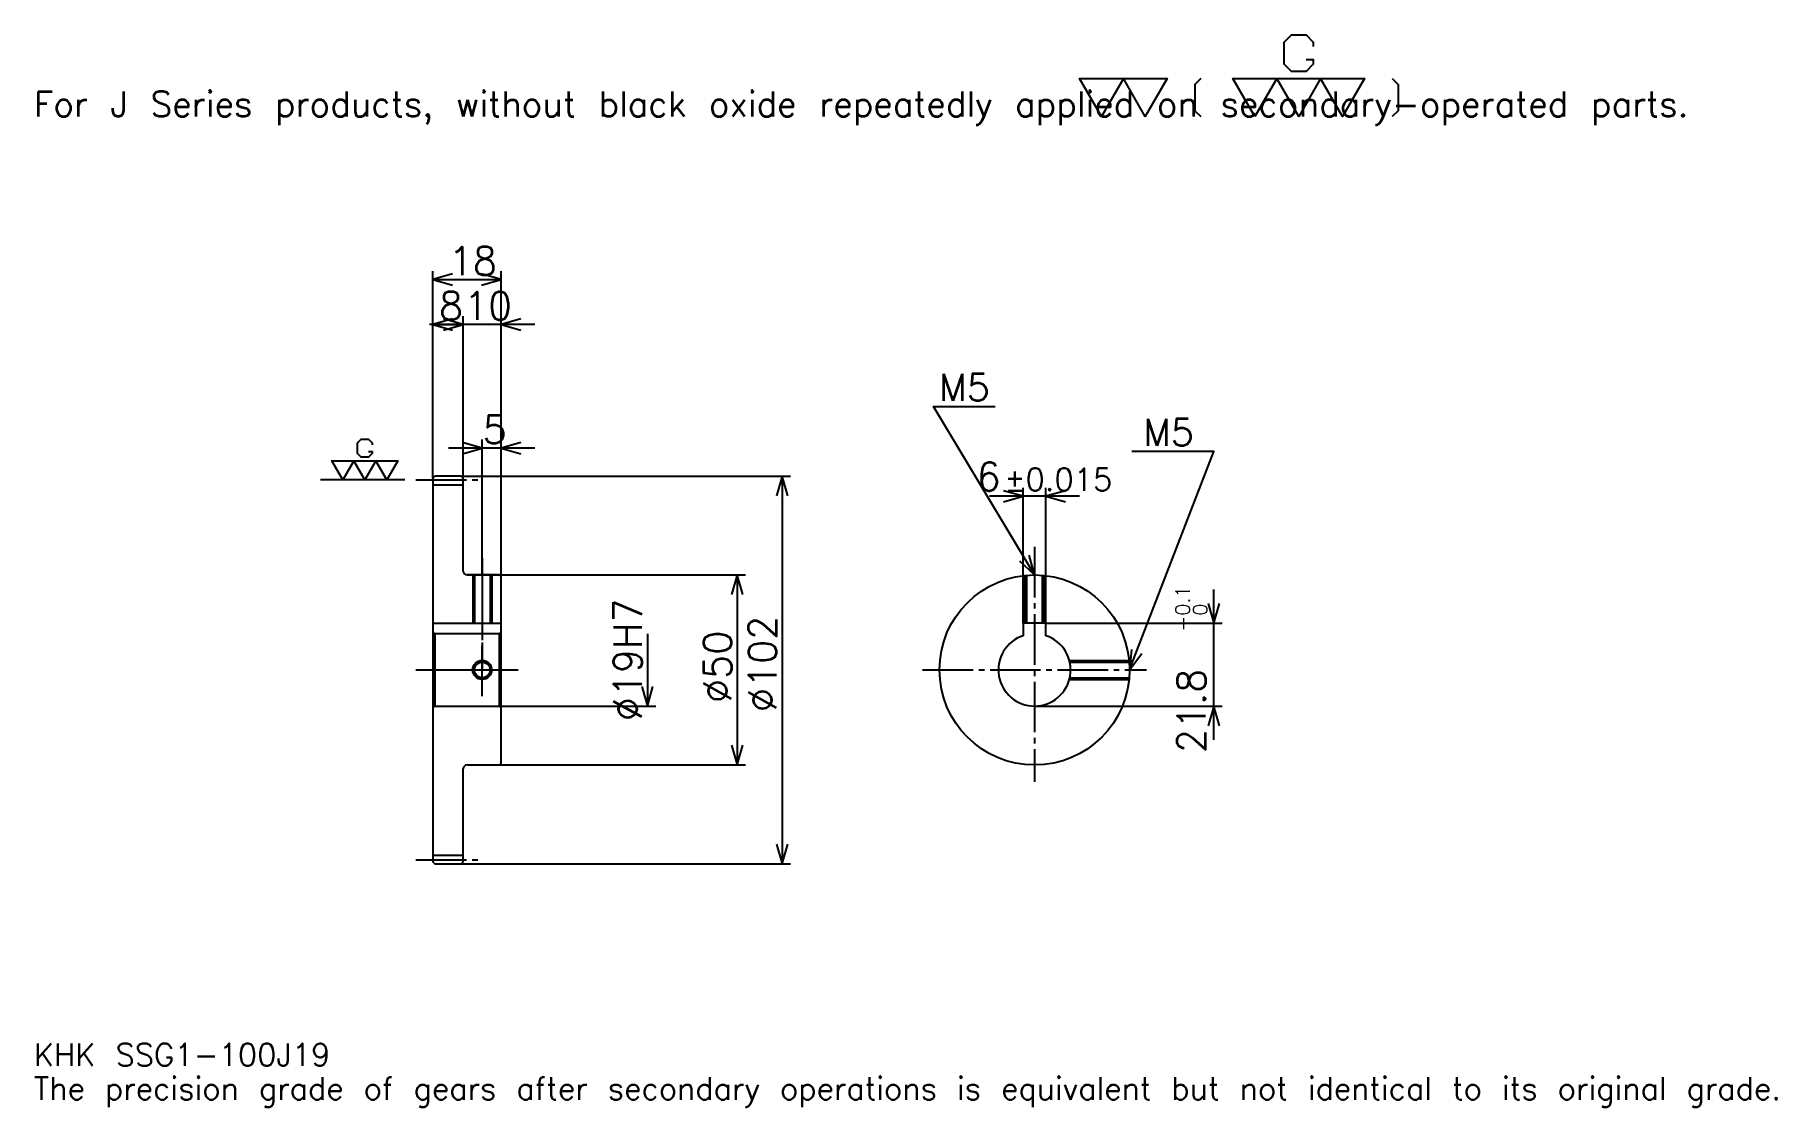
# Model space of a CAD drawing. Extents: x 15 to 473, y 5 to 288.
import ezdxf

# ---------------------------------------------------------------- set-up
doc = ezdxf.new("R2010")
doc.units = 0
doc.linetypes.add('DASHDOT', pattern=[17.739131, 13.304348, -1.478261, 1.478261, -1.478261])
doc.layers.get('0').update_dxf_attribs({"linetype": 'CONTINUOUS'})
doc.layers.add('DASHDOT', color=6, linetype='DASHDOT')
doc.styles.add('KANJI', font='TXT', dxfattribs={"bigfont": 'BIGFONT'})

msp = doc.modelspace()

# ---------------------------------------------------------------- linework, layer by layer
at = {"color": 5}
for p, q in [((119.739136, 171.478256), (119.739136, 225.434784)), ((137.739136, 171.478256), (137.739136, 225.434784)), ((119.739136, 223.217392), (137.739136, 223.217392)), ((146.608704, 211.391296), (118.869568, 211.391296)), ((119.739136, 211.391296), (127.739136, 211.391296)), ((127.739136, 171.478256), (127.739136, 213.608688)), ((146.608704, 178.869568), (123.869568, 178.869568)), ((132.739136, 171.478256), (132.739136, 181.086945)), ((119.739136, 170.978256), (119.739136, 171.478256)), ((127.239136, 171.478256), (137.739136, 171.478256)), ((127.739136, 170.978256), (127.739136, 171.478256)), ((132.739136, 145.478256), (132.739136, 171.478256)), ((132.739136, 145.478256), (132.739136, 171.478256)), ((137.739136, 171.478256), (213.869568, 171.478256)), ((137.739136, 144.978256), (137.739136, 171.478256)), ((211.652176, 171.478256), (211.652176, 69.478256)), ((289.913055, 166.173904), (266.17392, 166.173904)), ((275.043488, 132.778259), (275.043488, 168.391296)), ((281.043488, 132.778259), (281.043488, 168.391296)), ((128.739136, 145.478256), (137.739136, 145.478256)), ((137.739136, 145.478256), (202.043488, 145.478256)), ((199.826096, 145.478256), (199.826096, 95.478256)), ((325.217407, 102.108688), (325.217407, 141.647827)), ((176.17392, 129.978256), (176.17392, 110.978256)), ((281.043488, 132.778259), (327.434814, 132.778259)), ((137.739136, 110.978256), (178.391312, 110.978256)), ((278.043488, 110.978256), (327.434814, 110.978256)), ((128.739136, 95.478256), (137.739136, 95.478256)), ((137.739136, 95.478256), (202.043488, 95.478256)), ((127.239136, 69.478256), (137.739136, 69.478256)), ((137.739136, 69.478256), (213.869568, 69.478256))]:
    msp.add_line(p, q, dxfattribs=at)
at = {"color": 7}
msp.add_line((112.347832, 170.478256), (90.17392, 170.478256), dxfattribs=at)
at = {"color": 4}
for p, q in [((119.739136, 169.228256), (127.739136, 169.228256)), ((119.739136, 132.778259), (137.739136, 132.778259)), ((120.239136, 129.978256), (120.239136, 110.978256)), ((137.239136, 129.978256), (137.739136, 130.478256)), ((137.239136, 110.978256), (137.739136, 110.478256)), ((119.739136, 71.728256), (127.739136, 71.728256))]:
    msp.add_line(p, q, dxfattribs=at)
at = {"color": 7}
for points in [[(349.460846, 281.076508), (351.382599, 281.076508), (351.382599, 279.923462), (349.460846, 278.00174), (345.617371, 278.00174), (343.695648, 279.923462), (343.695648, 285.68869), (345.617371, 287.610413), (349.460846, 287.610413), (351.382599, 285.68869), (351.382599, 284.535645)], [(295.652161, 266.086945), (289.886932, 276.079987), (312.947815, 276.079987), (307.182587, 266.086945), (301.417389, 276.079987), (295.652161, 266.086945)], [(321.787811, 276.079987), (320.250427, 274.542603), (320.250427, 267.624329), (321.787811, 266.086945)], [(336.008667, 266.086945), (330.243469, 276.079987), (364.834778, 276.079987), (359.06955, 266.086945), (353.304321, 276.079987), (347.539124, 266.086945), (341.773895, 276.079987), (336.008667, 266.086945)], [(372.13739, 276.079987), (373.674774, 274.542603), (373.674774, 267.624329), (372.13739, 266.086945)], [(102.813049, 177.973038), (103.773918, 177.973038), (103.773918, 177.396515), (102.813049, 176.435638), (100.891312, 176.435638), (99.930443, 177.396515), (99.930443, 180.279129), (100.891312, 181.23999), (102.813049, 181.23999), (103.773918, 180.279129), (103.773918, 179.702606)], [(96.08696, 170.478256), (93.204353, 175.474777), (110.500008, 175.474777), (107.617401, 170.478256), (104.734787, 175.474777), (101.85218, 170.478256), (98.969574, 175.474777), (96.08696, 170.478256)]]:
    msp.add_lwpolyline(points, dxfattribs=at)
at = {"color": 5}
for points in [[(124.913048, 224.695648), (119.739136, 223.217392), (124.913048, 221.739136)], [(132.565216, 221.739136), (137.739136, 223.217392), (132.565216, 224.695648)], [(124.913048, 212.869568), (119.739136, 211.391296), (124.913048, 209.913025)], [(122.565224, 209.913025), (127.739136, 211.391296), (122.565224, 212.869568)], [(122.565224, 209.913025), (127.739136, 211.391296), (122.565224, 212.869568)], [(142.913055, 212.869568), (137.739136, 211.391296), (142.913055, 209.913025)], [(278.043488, 145.478256), (251.434784, 189.82608), (267.695679, 189.82608)], [(127.565224, 177.391296), (132.739136, 178.869568), (127.565224, 180.347824)], [(142.913055, 180.347824), (137.739136, 178.869568), (142.913055, 177.391296)], [(303.043488, 120.478256), (325.217407, 178), (303.634766, 178)], [(213.130432, 166.304352), (211.652176, 171.478256), (210.17392, 166.304352)], [(269.869568, 164.695648), (275.043488, 166.173904), (269.869568, 167.652161)], [(286.217407, 167.652161), (281.043488, 166.173904), (286.217407, 164.695648)], [(274.113953, 149.154297), (278.043488, 145.478256), (276.649109, 150.675415)], [(201.304352, 140.304352), (199.826096, 145.478256), (198.347839, 140.304352)], [(323.739136, 137.952164), (325.217407, 132.778259), (326.695679, 137.952164)], [(303.525146, 125.837608), (303.043488, 120.478256), (306.283813, 124.774178)], [(174.695663, 116.152168), (176.17392, 110.978256), (177.652176, 116.152168)], [(326.695679, 105.804344), (325.217407, 110.978256), (323.739136, 105.804344)], [(198.347839, 100.652168), (199.826096, 95.478256), (201.304352, 100.652168)], [(210.17392, 74.652168), (211.652176, 69.478256), (213.130432, 74.652168)]]:
    msp.add_lwpolyline(points, dxfattribs=at)
at = {"color": 4}
for points in [[(127.739136, 146.478256), (127.739136, 170.978256), (127.239136, 171.478256), (120.239136, 171.478256), (119.739136, 170.978256), (119.739136, 110.478256)], [(128.739136, 95.478256), (137.239136, 95.478256), (137.739136, 95.978256), (137.739136, 144.978256), (137.239136, 145.478256), (128.739136, 145.478256)], [(130.239136, 145.478256), (130.239136, 132.778259)], [(130.674133, 145.478256), (130.674133, 132.778259)], [(134.804138, 145.478256), (134.804138, 132.778259)], [(135.239136, 145.478256), (135.239136, 132.778259)], [(275.543488, 132.778259), (275.543488, 145.352936)], [(275.978485, 132.778259), (275.978485, 145.392822)], [(280.10849, 132.778259), (280.10849, 145.392822)], [(280.543488, 132.778259), (280.543488, 145.352936)], [(119.739136, 110.478256), (120.239136, 110.978256), (137.239136, 110.978256), (137.239136, 129.978256), (120.239136, 129.978256), (119.739136, 130.478256)], [(281.043488, 129.492126), (281.043488, 132.778259), (275.043488, 132.778259), (275.043488, 129.492126)], [(287.208618, 122.978256), (302.918152, 122.978256)], [(287.316345, 122.543259), (302.958069, 122.543259)], [(287.208618, 117.978256), (302.918152, 117.978256)], [(287.316345, 118.413254), (302.958069, 118.413254)], [(119.739136, 110.478256), (119.739136, 69.978256), (120.239136, 69.478256), (127.239136, 69.478256), (127.739136, 69.978256), (127.739136, 94.478256)]]:
    msp.add_lwpolyline(points, dxfattribs=at)
for centre, radius in [((278.043488, 120.478256), 25), ((132.739136, 120.478256), 2.065)]:
    msp.add_circle(centre, radius, dxfattribs=at)
at = {"color": 7}
msp.add_circle((132.739136, 120.478256), 2.5, dxfattribs=at)
at = {"color": 4}
for centre, radius, start, end in [((128.739136, 146.478256), 1, 180, 270), ((278.043488, 120.478256), 9.5, 108.40848033, 71.59151967), ((128.739136, 94.478256), 1, 90, 180)]:
    msp.add_arc(centre, radius, start, end, dxfattribs=at)
at = {"layer": 'DASHDOT', "color": 7}
for p, q in [((115.304352, 170.478256), (132.17392, 170.478256)), ((278.043488, 152.869568), (278.043488, 91.043472)), ((132.739136, 145.478256), (132.739136, 120.478256)), ((115.304352, 120.478256), (142.17392, 120.478256)), ((248.608704, 120.478256), (307.478271, 120.478256)), ((115.304352, 70.478256), (132.17392, 70.478256))]:
    msp.add_line(p, q, dxfattribs=at)
for points in [[(132.739136, 149.91304), (132.739136, 128.343475)], [(132.739136, 113.543472), (132.739136, 127.41304)], [(125.804352, 120.478256), (139.67392, 120.478256)]]:
    msp.add_lwpolyline(points, dxfattribs=at)

# ---------------------------------------------------------------- texts
at = {"color": 7, "style": 'KANJI'}
for s, height, p in [('For J Series products, without black oxide repeatedly applied on secondary-operated parts.', 6.652174, (14.782609, 266.086945)), ('18', 7.391304, (123.934784, 224.399994)), ('8', 7.391304, (121.33696, 212.573914)), ('10', 7.391304, (127.934784, 212.573914)), ('M5', 7.095652, (252.913055, 191.304352)), ('5', 7.391304, (132.83696, 180.05217)), ('M5', 7.095652, (306.591309, 179.478256)), ('6', 7.391304, (262.786377, 167.652161)), ('%%p0.015', 5.913043, (270.102844, 167.652161)), ('KHK SSG1-100J19', 5.913043, (14.782609, 16.26087)), ('The precision grade of gears after secondary operations is equivalent but not identical to its original grade.', 5.913043, (14.782609, 7.391304))]:
    msp.add_text(s, height=height, dxfattribs=at).set_placement(p)
for s, height, p in [('%%c19H7', 7.391304, (174.695663, 106.989128)), ('0.1', 3.695652, (318.860901, 134.754623)), ('%%c102', 7.391304, (210.17392, 109.391296)), ('+', 3.695652, (318.860901, 130.615494)), ('0', 3.695652, (323.443481, 134.754623)), ('%%c50', 7.391304, (198.347839, 111.793472)), ('21.8', 7.391304, (323, 98.623001))]:
    msp.add_text(s, height=height, rotation=90, dxfattribs=at).set_placement(p)

doc.saveas('drawing.dxf')
